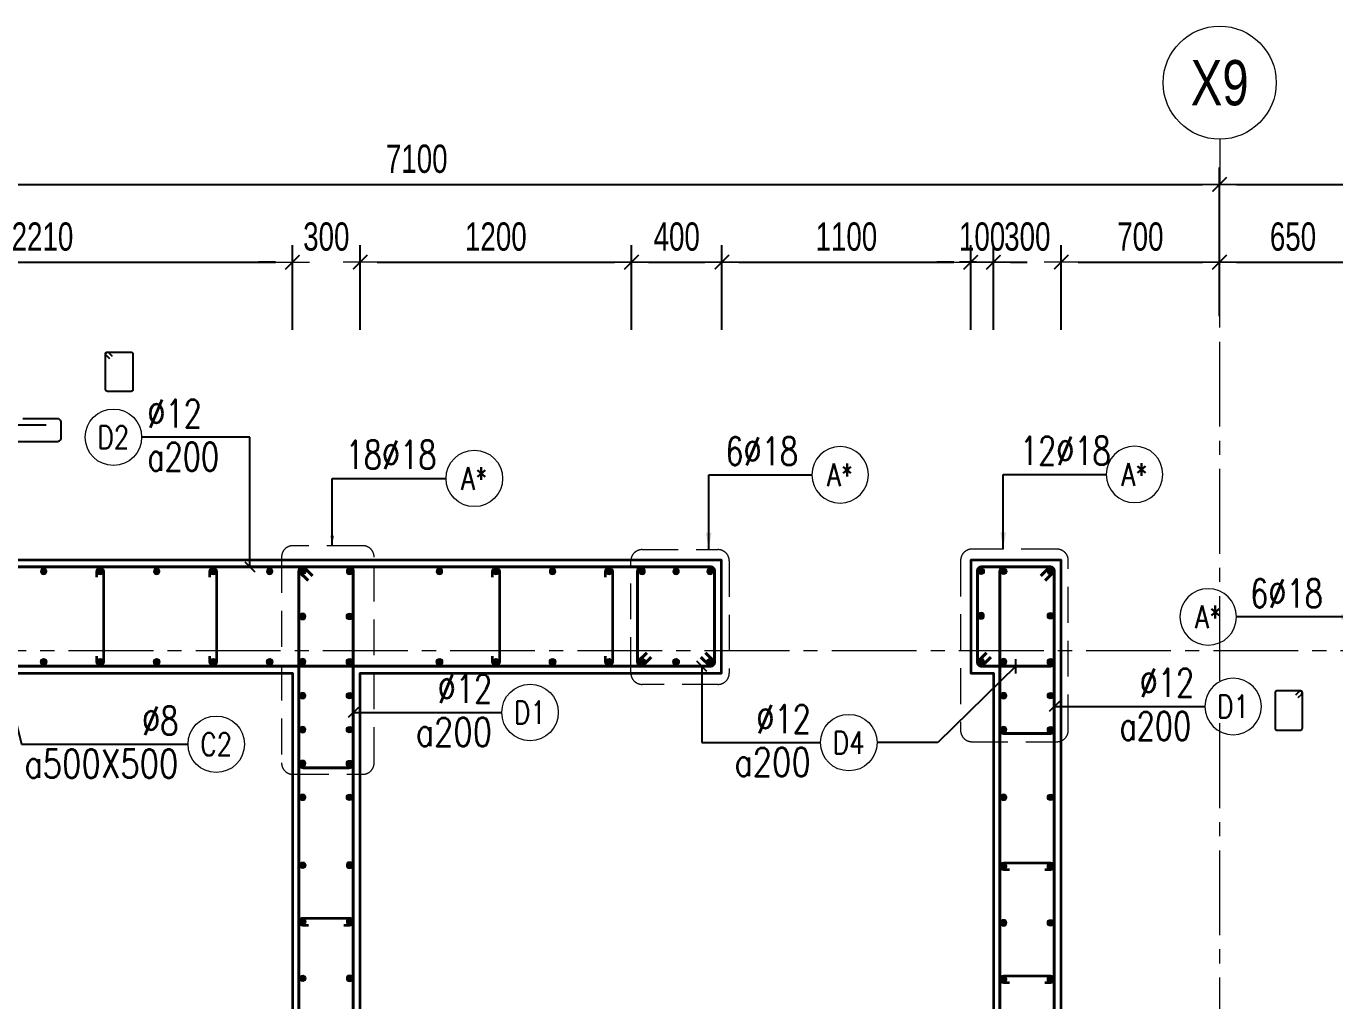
# Model space of a CAD drawing. Header units: millimetres. Extents: x 988833 to 1318015, y -9365 to 47591.
# Drawn here: x 993283 to 999070, y 10936 to 15247 of the extents above; entities that cross this region are included whole.
import ezdxf
from ezdxf.enums import TextEntityAlignment as Align

# ---------------------------------------------------------------- set-up
doc = ezdxf.new("R2010")
doc.units = ezdxf.units.MM
doc.header["$MEASUREMENT"] = 0
doc.linetypes.add('HIDDEN2', pattern=[4.7625, 3.175, -1.5875])
doc.linetypes.add('OF_Grid_1$0$CENTER2', pattern=[1.125, 0.75, -0.125, 0.125, -0.125])
doc.layers.get('0').update_dxf_attribs({"lineweight": 20})
doc.layers.get('Defpoints').update_dxf_attribs({"color": 151, "lineweight": 9})
for name, color, linetype, lineweight in [('KC-LEADER', 153, 'Continuous', 18), ('KC-THEP', 6, 'Continuous', 40), ('NDC_S_DIM', 1, 'Continuous', 15), ('NDC_S_HIDDEN', 8, 'HIDDEN2', 13), ('NDC_S_LEADER', 1, 'Continuous', 15), ('NDC_S_REBAR', 4, 'Continuous', 35), ('NDC_S_STIRRUP', 4, 'Continuous', 40), ('NDC_S_VN TEXT', 7, 'Continuous', 20), ('NDC_S_WALL', 6, 'Continuous', 35), ('OF_Grid_1$0$NDC_S_AXIS', 5, 'OF_Grid_1$0$CENTER2', 13), ('OF_Grid_1$0$NDC_S_SYMBOL', 1, 'Continuous', 15), ('OF_Grid_1$0$NDC_S_TEXT SYMBOL', 7, 'Continuous', 20)]:
    doc.layers.add(name, color=color, linetype=linetype, lineweight=lineweight)
doc.layers.add('Ligature', color=1, linetype='Continuous')
doc.styles.add('NDC_DIM', font='', dxfattribs={"width": 0.75})
doc.styles.add('NDC_EN TXT', font='romans.shx', dxfattribs={"width": 0.8})
doc.styles.add('OF_Grid_1$0$NDC_ANNO', font='', dxfattribs={"width": 0.8})
doc.styles.get('NDC_DIM').set_extended_font_data('Dotum')
doc.styles.get('OF_Grid_1$0$NDC_ANNO').set_extended_font_data('Dotum')
doc.dimstyles.new('NDC_dim_30', dxfattribs={"dimscale": 30, "dimtxt": 2.5, "dimasz": 1.5, "dimexe": 1.5, "dimexo": 2.5, "dimgap": 1, "dimtad": 1, "dimdec": 0, "dimzin": 0, "dimdsep": 46, "dimtxsty": 'NDC_DIM', "dimblk": 'DIMMARK', "dimcen": 0.09, "dimdle": 1.2, "dimclrd": 1, "dimclre": 1, "dimclrt": 3, "dimadec": 0, "dimazin": 0, "dimtfac": 1, "dimtdec": 0, "dimtix": 1, "dimtofl": 0, "dimtmove": 0, "dimatfit": 3, "dimfxl": 6, "dimfxlon": 1, "dimtolj": 1, "dimtzin": 0, "dimarcsym": 0})
doc.dimstyles.new('NDC_dim_50', dxfattribs={"dimscale": 50, "dimtxt": 2.5, "dimasz": 1.5, "dimexe": 1.5, "dimexo": 2.5, "dimgap": 1, "dimtad": 1, "dimdec": 0, "dimzin": 0, "dimdsep": 46, "dimtxsty": 'NDC_DIM', "dimblk": 'DIMMARK', "dimcen": 0.09, "dimdle": 1.2, "dimclrd": 1, "dimclre": 1, "dimclrt": 3, "dimadec": 0, "dimazin": 0, "dimtfac": 1, "dimtdec": 0, "dimtix": 1, "dimtofl": 0, "dimtmove": 0, "dimatfit": 3, "dimfxl": 6, "dimfxlon": 1, "dimtolj": 1, "dimtzin": 0, "dimarcsym": 0})

# ---------------------------------------------------------------- blocks, each defined once
blk = doc.blocks.new('THEP')
at = {"layer": 'KC-LEADER', "color": 6}
blk.add_circle((0, 0), 14, dxfattribs=at)
at = {"layer": 'KC-THEP'}
for p, q in [((-14, 0), (14, 0)), ((9.9, 9.9), (-9.9, -9.9)), ((-9.9, 9.9), (9.9, -9.9)), ((0, 14), (0, -14))]:
    blk.add_line(p, q, dxfattribs=at)
blk = doc.blocks.new('DIMMARK')
at = {"layer": 'NDC_S_DIM', "color": 1}
blk.add_line((-1.5, 0), (1, 0), dxfattribs=at)
at = {"layer": 'NDC_S_DIM', "color": 2, "const_width": 0.1}
blk.add_lwpolyline([(-0.424, -0.424), (0.424, 0.424)], dxfattribs=at)
blk = doc.blocks.new('*U9')
blk.add_circle((2.5, 0), 2.5)
at = {"layer": 'NDC_S_VN TEXT', "color": 3, "style": 'NDC_EN TXT', "width": 0.75}
blk.add_attdef('DK2', text='', height=2.5, dxfattribs=at).set_placement((-0.85, 0.85), align=Align.RIGHT)
at = {"layer": 'NDC_S_VN TEXT', "color": 7, "style": 'NDC_EN TXT', "width": 0.8}
blk.add_attdef('SH3', text='', height=2, dxfattribs=at).set_placement((2.5, 0), align=Align.MIDDLE)
blk = doc.blocks.new('*U10')
blk.add_circle((2.5, 0), 2.5)
at = {"layer": 'NDC_S_VN TEXT', "color": 3, "style": 'NDC_EN TXT'}
for tag, width, p in [('DK2', 0.75, (-0.85, 0.85)), ('KC2', 0.8, (-0.85, -2.97))]:
    blk.add_attdef(tag, text='', height=2.5, dxfattribs=dict(at, width=width)).set_placement(p, align=Align.RIGHT)
at = {"layer": 'NDC_S_VN TEXT', "color": 7, "style": 'NDC_EN TXT', "width": 0.8}
blk.add_attdef('SH3', text='', height=2, dxfattribs=at).set_placement((2.5, 0), align=Align.MIDDLE)
blk = doc.blocks.new('*U11')
blk.add_circle((-2.5, 0), 2.5)
at = {"layer": 'NDC_S_VN TEXT', "color": 3, "style": 'NDC_EN TXT', "width": 0.75}
for tag, p in [('DK1', (0.5, 0.85)), ('KC1', (0.5, -2.97))]:
    blk.add_attdef(tag, p, '', height=2.5, dxfattribs=at)
at = {"layer": 'NDC_S_VN TEXT', "color": 7, "style": 'NDC_EN TXT', "width": 0.8}
blk.add_attdef('SH2', text='', height=2, dxfattribs=at).set_placement((-2.5, 0), align=Align.MIDDLE)
blk = doc.blocks.new('*U13')
blk.add_circle((-2.5, 0), 2.5)
at = {"layer": 'NDC_S_VN TEXT', "color": 3, "style": 'NDC_EN TXT', "width": 0.75}
blk.add_attdef('DK1', (0.5, 0.85), '', height=2.5, dxfattribs=at)
at = {"layer": 'NDC_S_VN TEXT', "color": 7, "style": 'NDC_EN TXT', "width": 0.8}
blk.add_attdef('SH2', text='', height=2, dxfattribs=at).set_placement((-2.5, 0), align=Align.MIDDLE)
blk = doc.blocks.new('*D289')
at = {"layer": 'Defpoints', "color": 0, "ltscale": 200, "transparency": 16777216}
for p in [(994460.3, 14203.4), (994460.3, 12385.6), (992250.1, 12199.5)]:
    blk.add_point(p, dxfattribs=at)
at = {"layer": 'NDC_S_DIM', "color": 1, "lineweight": -2, "ltscale": 200, "transparency": 16777216}
for p, q in [((992250.1, 13903.4), (992250.1, 14278.4)), ((994460.3, 13903.4), (994460.3, 14278.4)), ((992325.1, 14203.4), (994385.3, 14203.4))]:
    blk.add_line(p, q, dxfattribs=at)
at = {"layer": 'NDC_S_DIM', "color": 1, "lineweight": -2, "ltscale": 200, "transparency": 16777216, "xscale": 75, "yscale": 75, "zscale": 75, "rotation": 180}
blk.add_blockref('DIMMARK', (992250.1, 14203.4), dxfattribs=at)
at = {"layer": 'NDC_S_DIM', "color": 1, "lineweight": -2, "ltscale": 200, "transparency": 16777216, "xscale": 75, "yscale": 75, "zscale": 75}
blk.add_blockref('DIMMARK', (994460.3, 14203.4), dxfattribs=at)
at = {"layer": 'NDC_S_DIM', "color": 3, "ltscale": 200, "transparency": 16777216, "insert": (993355.2, 14315.9), "char_height": 125, "attachment_point": 5, "style": 'NDC_DIM'}
blk.add_mtext('\\A1;2210', dxfattribs=at)
blk = doc.blocks.new('*D290')
at = {"layer": 'Defpoints', "color": 0, "ltscale": 200, "transparency": 16777216}
for p in [(994760.3, 14203.4), (994460.3, 12385.6), (994760.3, 12385.6)]:
    blk.add_point(p, dxfattribs=at)
at = {"layer": 'NDC_S_DIM', "color": 1, "lineweight": -2, "ltscale": 200, "transparency": 16777216}
for p, q in [((994460.3, 13903.4), (994460.3, 14278.4)), ((994760.3, 13903.4), (994760.3, 14278.4)), ((994385.3, 14203.4), (994310.3, 14203.4)), ((994835.3, 14203.4), (994910.3, 14203.4))]:
    blk.add_line(p, q, dxfattribs=at)
at = {"layer": 'NDC_S_DIM', "color": 1, "lineweight": -2, "ltscale": 200, "transparency": 16777216, "xscale": 75, "yscale": 75, "zscale": 75}
blk.add_blockref('DIMMARK', (994460.3, 14203.4), dxfattribs=at)
at = {"layer": 'NDC_S_DIM', "color": 1, "lineweight": -2, "ltscale": 200, "transparency": 16777216, "xscale": 75, "yscale": 75, "zscale": 75, "rotation": 180}
blk.add_blockref('DIMMARK', (994760.3, 14203.4), dxfattribs=at)
at = {"layer": 'NDC_S_DIM', "color": 3, "ltscale": 200, "transparency": 16777216, "insert": (994610.3, 14315.9), "char_height": 125, "attachment_point": 5, "style": 'NDC_DIM'}
blk.add_mtext('\\A1;300', dxfattribs=at)
blk = doc.blocks.new('*D263')
at = {"layer": 'Defpoints', "color": 0, "ltscale": 200, "transparency": 16777216}
for p in [(995959.9, 14203.4), (995959.9, 12671.4), (994760.3, 12385.6)]:
    blk.add_point(p, dxfattribs=at)
at = {"layer": 'NDC_S_DIM', "color": 1, "lineweight": -2, "ltscale": 200, "transparency": 16777216}
for p, q in [((994760.3, 13903.4), (994760.3, 14278.4)), ((995959.9, 13903.4), (995959.9, 14278.4)), ((994835.3, 14203.4), (995884.9, 14203.4))]:
    blk.add_line(p, q, dxfattribs=at)
at = {"layer": 'NDC_S_DIM', "color": 1, "lineweight": -2, "ltscale": 200, "transparency": 16777216, "xscale": 75, "yscale": 75, "zscale": 75, "rotation": 180}
blk.add_blockref('DIMMARK', (994760.3, 14203.4), dxfattribs=at)
at = {"layer": 'NDC_S_DIM', "color": 1, "lineweight": -2, "ltscale": 200, "transparency": 16777216, "xscale": 75, "yscale": 75, "zscale": 75}
blk.add_blockref('DIMMARK', (995959.9, 14203.4), dxfattribs=at)
at = {"layer": 'NDC_S_DIM', "color": 3, "ltscale": 200, "transparency": 16777216, "insert": (995360.1, 14315.9), "char_height": 125, "attachment_point": 5, "style": 'NDC_DIM'}
blk.add_mtext('\\A1;1200', dxfattribs=at)
blk = doc.blocks.new('*D264')
at = {"layer": 'Defpoints', "color": 0, "ltscale": 200, "transparency": 16777216}
for p in [(996359.9, 14203.4), (995959.9, 12671.4), (996359.9, 12635.6)]:
    blk.add_point(p, dxfattribs=at)
at = {"layer": 'NDC_S_DIM', "color": 1, "lineweight": -2, "ltscale": 200, "transparency": 16777216}
for p, q in [((995959.9, 13903.4), (995959.9, 14278.4)), ((996359.9, 13903.4), (996359.9, 14278.4)), ((996034.9, 14203.4), (996284.9, 14203.4))]:
    blk.add_line(p, q, dxfattribs=at)
at = {"layer": 'NDC_S_DIM', "color": 1, "lineweight": -2, "ltscale": 200, "transparency": 16777216, "xscale": 75, "yscale": 75, "zscale": 75, "rotation": 180}
blk.add_blockref('DIMMARK', (995959.9, 14203.4), dxfattribs=at)
at = {"layer": 'NDC_S_DIM', "color": 1, "lineweight": -2, "ltscale": 200, "transparency": 16777216, "xscale": 75, "yscale": 75, "zscale": 75}
blk.add_blockref('DIMMARK', (996359.9, 14203.4), dxfattribs=at)
at = {"layer": 'NDC_S_DIM', "color": 3, "ltscale": 200, "transparency": 16777216, "insert": (996159.9, 14315.9), "char_height": 125, "attachment_point": 5, "style": 'NDC_DIM'}
blk.add_mtext('\\A1;400', dxfattribs=at)
blk = doc.blocks.new('*D265')
at = {"layer": 'Defpoints', "color": 0, "ltscale": 200, "transparency": 16777216}
for p in [(997460.3, 14203.4), (996359.9, 12635.6), (997460.3, 12528.8)]:
    blk.add_point(p, dxfattribs=at)
at = {"layer": 'NDC_S_DIM', "color": 1, "lineweight": -2, "ltscale": 200, "transparency": 16777216}
for p, q in [((996359.9, 13903.4), (996359.9, 14278.4)), ((997460.3, 13903.4), (997460.3, 14278.4)), ((996434.9, 14203.4), (997385.3, 14203.4))]:
    blk.add_line(p, q, dxfattribs=at)
at = {"layer": 'NDC_S_DIM', "color": 1, "lineweight": -2, "ltscale": 200, "transparency": 16777216, "xscale": 75, "yscale": 75, "zscale": 75, "rotation": 180}
blk.add_blockref('DIMMARK', (996359.9, 14203.4), dxfattribs=at)
at = {"layer": 'NDC_S_DIM', "color": 1, "lineweight": -2, "ltscale": 200, "transparency": 16777216, "xscale": 75, "yscale": 75, "zscale": 75}
blk.add_blockref('DIMMARK', (997460.3, 14203.4), dxfattribs=at)
at = {"layer": 'NDC_S_DIM', "color": 3, "ltscale": 200, "transparency": 16777216, "insert": (996910.1, 14315.9), "char_height": 125, "attachment_point": 5, "style": 'NDC_DIM'}
blk.add_mtext('\\A1;1100', dxfattribs=at)
blk = doc.blocks.new('*D266')
at = {"layer": 'Defpoints', "color": 0, "ltscale": 200, "transparency": 16777216}
for p in [(997560.3, 14203.4), (997460.3, 12528.8), (997560.3, 12385.6)]:
    blk.add_point(p, dxfattribs=at)
at = {"layer": 'NDC_S_DIM', "color": 1, "lineweight": -2, "ltscale": 200, "transparency": 16777216}
for p, q in [((997460.3, 13903.4), (997460.3, 14278.4)), ((997560.3, 13903.4), (997560.3, 14278.4)), ((997385.3, 14203.4), (997310.3, 14203.4)), ((997635.3, 14203.4), (997710.3, 14203.4))]:
    blk.add_line(p, q, dxfattribs=at)
at = {"layer": 'NDC_S_DIM', "color": 1, "lineweight": -2, "ltscale": 200, "transparency": 16777216, "xscale": 75, "yscale": 75, "zscale": 75}
blk.add_blockref('DIMMARK', (997460.3, 14203.4), dxfattribs=at)
at = {"layer": 'NDC_S_DIM', "color": 1, "lineweight": -2, "ltscale": 200, "transparency": 16777216, "xscale": 75, "yscale": 75, "zscale": 75, "rotation": 180}
blk.add_blockref('DIMMARK', (997560.3, 14203.4), dxfattribs=at)
at = {"layer": 'NDC_S_DIM', "color": 3, "ltscale": 200, "transparency": 16777216, "insert": (997510.3, 14315.9), "char_height": 125, "attachment_point": 5, "style": 'NDC_DIM'}
blk.add_mtext('\\A1;100', dxfattribs=at)
blk = doc.blocks.new('*D267')
at = {"layer": 'Defpoints', "color": 0, "ltscale": 200, "transparency": 16777216}
for p in [(997860.3, 14203.4), (997560.3, 12385.6), (997860.3, 12385.6)]:
    blk.add_point(p, dxfattribs=at)
at = {"layer": 'NDC_S_DIM', "color": 1, "lineweight": -2, "ltscale": 200, "transparency": 16777216}
for p, q in [((997560.3, 13903.4), (997560.3, 14278.4)), ((997860.3, 13903.4), (997860.3, 14278.4)), ((997485.3, 14203.4), (997410.3, 14203.4)), ((997935.3, 14203.4), (998010.3, 14203.4))]:
    blk.add_line(p, q, dxfattribs=at)
at = {"layer": 'NDC_S_DIM', "color": 1, "lineweight": -2, "ltscale": 200, "transparency": 16777216, "xscale": 75, "yscale": 75, "zscale": 75}
blk.add_blockref('DIMMARK', (997560.3, 14203.4), dxfattribs=at)
at = {"layer": 'NDC_S_DIM', "color": 1, "lineweight": -2, "ltscale": 200, "transparency": 16777216, "xscale": 75, "yscale": 75, "zscale": 75, "rotation": 180}
blk.add_blockref('DIMMARK', (997860.3, 14203.4), dxfattribs=at)
at = {"layer": 'NDC_S_DIM', "color": 3, "ltscale": 200, "transparency": 16777216, "insert": (997710.3, 14315.9), "char_height": 125, "attachment_point": 5, "style": 'NDC_DIM'}
blk.add_mtext('\\A1;300', dxfattribs=at)
blk = doc.blocks.new('*D284')
at = {"layer": 'Defpoints', "color": 0, "ltscale": 200, "transparency": 16777216}
for p in [(998560.1, 14547.4), (998560.1, 13839.7), (991460.3, 13744.4)]:
    blk.add_point(p, dxfattribs=at)
at = {"layer": 'NDC_S_DIM', "color": 1, "lineweight": -2, "ltscale": 200, "transparency": 16777216}
for p, q in [((991460.3, 14247.4), (991460.3, 14622.4)), ((998560.1, 14247.4), (998560.1, 14622.4)), ((991535.3, 14547.4), (998485.1, 14547.4))]:
    blk.add_line(p, q, dxfattribs=at)
at = {"layer": 'NDC_S_DIM', "color": 1, "lineweight": -2, "ltscale": 200, "transparency": 16777216, "xscale": 75, "yscale": 75, "zscale": 75, "rotation": 180}
blk.add_blockref('DIMMARK', (991460.3, 14547.4), dxfattribs=at)
at = {"layer": 'NDC_S_DIM', "color": 1, "lineweight": -2, "ltscale": 200, "transparency": 16777216, "xscale": 75, "yscale": 75, "zscale": 75}
blk.add_blockref('DIMMARK', (998560.1, 14547.4), dxfattribs=at)
at = {"layer": 'NDC_S_DIM', "color": 3, "ltscale": 200, "transparency": 16777216, "insert": (995010.2, 14659.9), "char_height": 125, "attachment_point": 5, "style": 'NDC_DIM'}
blk.add_mtext('\\A1;7100', dxfattribs=at)
blk = doc.blocks.new('*U56')
at = {"layer": 'OF_Grid_1$0$NDC_S_SYMBOL'}
blk.add_line((0, 5), (0, 9), dxfattribs=at)
blk.add_circle((0, 0), 5, dxfattribs=at)
at = {"layer": 'OF_Grid_1$0$NDC_S_TEXT SYMBOL', "color": 7, "style": 'OF_Grid_1$0$NDC_ANNO', "width": 0.8}
blk.add_attdef('GRID', text='', height=4, dxfattribs=at).set_placement((0, 0), align=Align.MIDDLE)
blk = doc.blocks.new('*D294')
at = {"layer": 'Defpoints', "color": 0, "ltscale": 200, "transparency": 16777216}
for p in [(998560.1, 14203.4), (998560.1, 13839.7), (997860.3, 12385.6)]:
    blk.add_point(p, dxfattribs=at)
at = {"layer": 'NDC_S_DIM', "color": 1, "lineweight": -2, "ltscale": 200, "transparency": 16777216}
for p, q in [((997860.3, 13903.4), (997860.3, 14278.4)), ((998560.1, 13964.7), (998560.1, 14278.4)), ((997935.3, 14203.4), (998485.1, 14203.4))]:
    blk.add_line(p, q, dxfattribs=at)
at = {"layer": 'NDC_S_DIM', "color": 1, "lineweight": -2, "ltscale": 200, "transparency": 16777216, "xscale": 75, "yscale": 75, "zscale": 75, "rotation": 180}
blk.add_blockref('DIMMARK', (997860.3, 14203.4), dxfattribs=at)
at = {"layer": 'NDC_S_DIM', "color": 1, "lineweight": -2, "ltscale": 200, "transparency": 16777216, "xscale": 75, "yscale": 75, "zscale": 75}
blk.add_blockref('DIMMARK', (998560.1, 14203.4), dxfattribs=at)
at = {"layer": 'NDC_S_DIM', "color": 3, "ltscale": 200, "transparency": 16777216, "insert": (998210.2, 14315.9), "char_height": 125, "attachment_point": 5, "style": 'NDC_DIM'}
blk.add_mtext('\\A1;700', dxfattribs=at)
blk = doc.blocks.new('*D295')
at = {"layer": 'Defpoints', "color": 0, "ltscale": 200, "transparency": 16777216}
for p in [(999210.3, 14203.4), (999210.3, 13910), (998560.1, 13839.7)]:
    blk.add_point(p, dxfattribs=at)
at = {"layer": 'NDC_S_DIM', "color": 1, "lineweight": -2, "ltscale": 200, "transparency": 16777216}
for p, q in [((998560.1, 13964.7), (998560.1, 14278.4)), ((999210.3, 14035), (999210.3, 14278.4)), ((998635.1, 14203.4), (999135.3, 14203.4))]:
    blk.add_line(p, q, dxfattribs=at)
at = {"layer": 'NDC_S_DIM', "color": 1, "lineweight": -2, "ltscale": 200, "transparency": 16777216, "xscale": 75, "yscale": 75, "zscale": 75, "rotation": 180}
blk.add_blockref('DIMMARK', (998560.1, 14203.4), dxfattribs=at)
at = {"layer": 'NDC_S_DIM', "color": 1, "lineweight": -2, "ltscale": 200, "transparency": 16777216, "xscale": 75, "yscale": 75, "zscale": 75}
blk.add_blockref('DIMMARK', (999210.3, 14203.4), dxfattribs=at)
at = {"layer": 'NDC_S_DIM', "color": 3, "ltscale": 200, "transparency": 16777216, "insert": (998885.2, 14315.9), "char_height": 125, "attachment_point": 5, "style": 'NDC_DIM'}
blk.add_mtext('\\A1;650', dxfattribs=at)
blk = doc.blocks.new('*D296')
at = {"layer": 'Defpoints', "color": 0, "ltscale": 200, "transparency": 16777216}
for p in [(1003860.1, 14547.4), (998560.1, 13839.7), (1003860.1, 12885.6)]:
    blk.add_point(p, dxfattribs=at)
at = {"layer": 'NDC_S_DIM', "color": 1, "lineweight": -2, "ltscale": 200, "transparency": 16777216}
for p, q in [((998560.1, 14247.4), (998560.1, 14622.4)), ((1003860.1, 14247.4), (1003860.1, 14622.4)), ((998635.1, 14547.4), (1003785.1, 14547.4))]:
    blk.add_line(p, q, dxfattribs=at)
at = {"layer": 'NDC_S_DIM', "color": 1, "lineweight": -2, "ltscale": 200, "transparency": 16777216, "xscale": 75, "yscale": 75, "zscale": 75, "rotation": 180}
blk.add_blockref('DIMMARK', (998560.1, 14547.4), dxfattribs=at)
at = {"layer": 'NDC_S_DIM', "color": 1, "lineweight": -2, "ltscale": 200, "transparency": 16777216, "xscale": 75, "yscale": 75, "zscale": 75}
blk.add_blockref('DIMMARK', (1003860.1, 14547.4), dxfattribs=at)
at = {"layer": 'NDC_S_DIM', "color": 3, "ltscale": 200, "transparency": 16777216, "insert": (1001210.1, 14659.9), "char_height": 125, "attachment_point": 5, "style": 'NDC_DIM'}
blk.add_mtext('\\A1;5300', dxfattribs=at)

msp = doc.modelspace()

# ---------------------------------------------------------------- linework, layer by layer
at = {"layer": 'Ligature'}
for points in [[(993652.4, 13775.5), (993636.4, 13791.4, -0.668179), (993642.2, 13805.4), (993746.8, 13805.4, -0.414214), (993755, 13797.2), (993755, 13640.1, -0.414214), (993746.8, 13631.9), (993642.2, 13631.9, -0.414214), (993634, 13640.1), (993634, 13797.2, -0.668179), (993648, 13803), (993663.9, 13787)], [(998908.3, 12277), (998924.3, 12293, 0.668179), (998918.5, 12306.9), (998813.9, 12306.9, 0.414214), (998805.7, 12298.8), (998805.7, 12141.7, 0.414214), (998813.9, 12133.5), (998918.5, 12133.5, 0.414214), (998926.7, 12141.7), (998926.7, 12298.8, 0.668179), (998912.8, 12304.6), (998896.8, 12288.6)]]:
    msp.add_lwpolyline(points, format="xyb", dxfattribs=at)
at = {"layer": 'Ligature', "elevation": 0}
for points in [[(993268.4, 13512.5), (993418.7, 13512.5, -0.414214), (993436.3, 13494.9), (993436.3, 13425.8, -0.414214), (993418.7, 13408.2), (992930.5, 13408.2)], [(993372, 13482.5), (992860.4, 13482.5, 0.414214), (992842.8, 13464.9), (992842.8, 13395.7, 0.414214), (992860.4, 13378.1), (993010.6, 13378.1)]]:
    msp.add_lwpolyline(points, format="xyb", dxfattribs=at)
at = {"layer": 'NDC_S_HIDDEN', "ltscale": 50}
for points in [[(994771.8, 12949), (994462.4, 12949, 0.414214), (994412.4, 12899), (994412.4, 11988.1, 0.414214), (994462.4, 11938.1), (994771.8, 11938.1, 0.414214), (994821.8, 11988.1), (994821.8, 12899, 0.414214)], [(996007.1, 12931.8), (996342.4, 12931.8, -0.414214), (996392.4, 12881.8), (996392.4, 12385.6, -0.414214), (996342.4, 12335.6), (996007.1, 12335.6, -0.414214), (995957.1, 12385.6), (995957.1, 12881.8, -0.414214)], [(997841.4, 12933.8), (997465.3, 12933.8, 0.414214), (997415.3, 12883.8), (997415.3, 12132, 0.414214), (997465.3, 12082), (997841.4, 12082, 0.414214), (997891.4, 12132), (997891.4, 12883.8, 0.414214)]]:
    msp.add_lwpolyline(points, format="xyb", close=True, dxfattribs=at)
at = {"layer": 'NDC_S_REBAR'}
for points in [[(993595.1, 12810.6), (993595.1, 12835.6, -1), (993625.1, 12835.6), (993625.1, 12435.6, -1), (993595.1, 12435.6), (993595.1, 12460.6)], [(994095.1, 12810.6), (994095.1, 12835.6, -1), (994125.1, 12835.6), (994125.1, 12435.6, -1), (994095.1, 12435.6), (994095.1, 12460.6)], [(995345.6, 12810.6), (995345.6, 12835.6, -1), (995375.6, 12835.6), (995375.6, 12435.6, -1), (995345.6, 12435.6), (995345.6, 12460.6)], [(995845.6, 12810.6), (995845.6, 12835.6, -1), (995875.6, 12835.6), (995875.6, 12435.6, -1), (995845.6, 12435.6), (995845.6, 12460.6)], [(997631, 11515.7), (997606, 11515.7, -1), (997606, 11545.7), (997813, 11545.7, -1), (997813, 11515.7), (997788, 11515.7)], [(994688, 11270.6), (994713, 11270.6, 1), (994713, 11300.6), (994506, 11300.6, 1), (994506, 11270.6), (994531, 11270.6)], [(997631, 11015.7), (997606, 11015.7, -1), (997606, 11045.7), (997813, 11045.7, -1), (997813, 11015.7), (997788, 11015.7)]]:
    msp.add_lwpolyline(points, format="xyb", dxfattribs=at)
at = {"layer": 'NDC_S_STIRRUP'}
for points in [[(996267.1, 12455.6), (996307.1, 12415.6, 0.414214), (996327.1, 12435.6), (996327.1, 12835.6, 0.414214), (996307.1, 12855.6), (991509.5, 12855.6, 0.414214), (991489.5, 12835.6), (991489.5, 12435.6, 0.414214), (991509.5, 12415.6), (996307.1, 12415.6, 0.414214), (996327.1, 12435.6), (996287.1, 12475.6)], [(994529.5, 575.6), (994489.5, 535.6, 0.414214), (994509.5, 515.6), (994709.5, 515.6, 0.414214), (994729.5, 535.6), (994729.5, 12835.6, 0.414214), (994709.5, 12855.6), (994509.5, 12855.6, 0.414214), (994489.5, 12835.6), (994489.5, 535.6, 0.414214), (994509.5, 515.6), (994549.5, 555.6)], [(994529.5, 12795.6), (994489.5, 12835.6, -0.414214), (994509.5, 12855.6), (994709.5, 12855.6, -0.414214), (994729.5, 12835.6), (994729.5, 11987, -0.414214), (994709.5, 11967), (994509.5, 11967, -0.414214), (994489.5, 11987), (994489.5, 12835.6, -0.414214), (994509.5, 12855.6), (994549.5, 12815.6)], [(996027.1, 12475.6), (995987.1, 12435.6, 0.414214), (996007.1, 12415.6), (996307.1, 12415.6, 0.414214), (996327.1, 12435.6), (996327.1, 12835.6, 0.414214), (996307.1, 12855.6), (996007.1, 12855.6, 0.414214), (995987.1, 12835.6), (995987.1, 12435.6, 0.414214), (996007.1, 12415.6), (996047.1, 12455.6)], [(997549.5, 12455.6), (997509.5, 12415.6, -0.414214), (997489.5, 12435.6), (997489.5, 12835.6, -0.414214), (997509.5, 12855.6), (997809.5, 12855.6, -0.414214), (997829.5, 12835.6), (997829.5, 12435.6, -0.414214), (997809.5, 12415.6), (997509.5, 12415.6, -0.414214), (997489.5, 12435.6), (997529.5, 12475.6)], [(997789.5, 12795.6), (997829.5, 12835.6, 0.414214), (997809.5, 12855.6), (997609.5, 12855.6, 0.414214), (997589.5, 12835.6), (997589.5, 12138.2, 0.414214), (997609.5, 12118.2), (997809.5, 12118.2, 0.414214), (997829.5, 12138.2), (997829.5, 12835.6, 0.414214), (997809.5, 12855.6), (997769.5, 12815.6)], [(997789.5, 575.6), (997829.5, 535.6, -0.414214), (997809.5, 515.6), (997609.5, 515.6, -0.414214), (997589.5, 535.6), (997589.5, 12835.6, -0.414214), (997609.5, 12855.6), (997809.5, 12855.6, -0.414214), (997829.5, 12835.6), (997829.5, 535.6, -0.414214), (997809.5, 515.6), (997769.5, 555.6)]]:
    msp.add_lwpolyline(points, format="xyb", dxfattribs=at)
at = {"layer": 'NDC_S_WALL'}
msp.add_lwpolyline([(997860.3, 3485.6), (997860.3, 12885.6), (997860.3, 12885.6), (997460.3, 12885.6), (997460.3, 12885.6), (997460.3, 12385.6), (997460.3, 12385.6), (997560.3, 12385.6), (997560.3, 10185.6), (994760.3, 10185.6), (994760.3, 12385.6), (994760.3, 12385.6), (996357.9, 12385.6), (996357.9, 12385.6), (996357.9, 12885.6), (996357.9, 12885.6), (991460.3, 12885.6), (991460.3, 11735.6), (991760.3, 11735.6), (991760.3, 12385.6), (994460.3, 12385.6), (994460.3, 12385.6), (994460.3, 985.6)], dxfattribs=at)
at = {"layer": 'OF_Grid_1$0$NDC_S_AXIS', "ltscale": 500}
for p, q in [((998561.1, -1148.8), (998561.1, 14547.4)), ((989533.1, 12485.6), (1005383.4, 12485.6))]:
    msp.add_line(p, q, dxfattribs=at)

# ---------------------------------------------------------------- block references
at = {"layer": 'KC-THEP', "xscale": -1}
for p, rotation in [((993360.1, 12835.6), 170.331435563619), ((993610.1, 12835.6), 170.331435563619), ((993860.1, 12835.6), 170.331435563619), ((994110.1, 12835.6), 170.331435563619), ((994360.1, 12835.6), 170.331435563619), ((994713, 12835.6), 170.331435563619), ((995110.6, 12835.6), 170.331435563619), ((995360.6, 12835.6), 170.331435563619), ((995610.6, 12835.6), 170.331435563619), ((995860.6, 12835.6), 170.331435563619), ((996007.1, 12835.6), 170.331435563619), ((996157.1, 12835.6), 170.331435563619), ((996307.1, 12835.6), 170.331435563619), ((997813, 12835.6), 170.331435563619), ((994506, 12636.1), 350.3314355636191), ((997506, 12638.9), 350.3314355636191), ((994506, 12435.6), 350.3314355636191), ((997506, 12435.6), 350.3314355636191), ((997606, 12435.6), 350.3314355636191), ((994506, 12285.6), 350.3314355636191), ((997606, 12285.6), 350.3314355636191), ((994506, 12135.6), 350.3314355636191), ((997606, 12135.6), 350.3314355636191), ((994506, 11985.6), 350.3314355636191), ((994506, 11835.6), 350.3314355636191), ((997606, 11835.6), 350.3314355636191), ((994713, 11535.6), 170.331435563619), ((997606, 11530.7), 350.3314355636191), ((994713, 11285.6), 170.331435563619), ((997606, 11280.7), 350.3314355636191), ((994713, 11035.6), 170.331435563619), ((997606, 11030.7), 350.3314355636191)]:
    msp.add_blockref('THEP', p, dxfattribs=dict(at, rotation=rotation))
at = {"layer": 'KC-THEP'}
for p, rotation in [((994506, 12835.6), 189.6685644363809), ((997506, 12835.6), 189.6685644363809), ((997606, 12835.6), 189.6685644363809), ((994713, 12636.1), 9.66856443638095), ((997813, 12638.9), 9.66856443638095), ((993360.1, 12435.6), 9.66856443638095), ((993610.1, 12435.6), 9.66856443638095), ((993860.1, 12435.6), 9.66856443638095), ((994110.1, 12435.6), 9.66856443638095), ((994360.1, 12435.6), 9.66856443638095), ((994713, 12435.6), 9.66856443638095), ((995110.6, 12435.6), 9.668564436380946), ((995360.6, 12435.6), 9.668564436380946), ((995610.6, 12435.6), 9.668564436380946), ((995860.6, 12435.6), 9.668564436380946), ((996007.1, 12435.6), 9.668564436380946), ((996157.1, 12435.6), 9.668564436380946), ((996307.1, 12435.6), 9.668564436380946), ((997813, 12435.6), 9.66856443638095), ((994713, 12285.6), 9.66856443638095), ((997813, 12285.6), 9.66856443638095), ((994713, 12135.6), 9.66856443638095), ((997813, 12135.6), 9.66856443638095), ((994713, 11985.6), 9.66856443638095), ((994713, 11835.6), 9.66856443638095), ((997813, 11835.6), 9.66856443638095), ((994506, 11535.6), 189.6685644363809), ((997813, 11530.7), 9.66856443638095), ((994506, 11285.6), 189.6685644363809), ((997813, 11280.7), 9.66856443638095), ((994506, 11035.6), 189.6685644363809), ((997813, 11030.7), 9.66856443638095)]:
    msp.add_blockref('THEP', p, dxfattribs=dict(at, rotation=rotation))
at = {"layer": 'NDC_S_VN TEXT', "xscale": 50, "yscale": 50, "zscale": 50}
for name, p, values in [('*U11', (993793.7, 13428.8), {'SH2': 'D2', 'DK1': '%%C12', 'KC1': 'a200'}), ('*U9', (995139.9, 13246.9), {'SH3': 'A*', 'DK2': '18%%C18'}), ('*U10', (995386.2, 12211.4), {'SH3': 'D1', 'DK2': '%%C12', 'KC2': 'a200'}), ('*U10', (993998.7, 12070.6), {'SH3': 'C2', 'DK2': '%%c8', 'KC2': 'a500X500'}), ('*U10', (996795.6, 12077.9), {'SH3': 'D4', 'DK2': '%%C12', 'KC2': 'a200'})]:
    msp.add_blockref(name, p, dxfattribs=at).add_auto_attribs(values)
at = {"layer": 'NDC_S_VN TEXT'}
ref = msp.add_blockref('*U13', (996757.3, 13262.6), dxfattribs=dict(at, xscale=-50, yscale=50, zscale=50))
ref.add_attrib('SH2', 'A*', dxfattribs={"color": 7, "height": 100, "style": 'NDC_EN TXT', "width": 0.8}).set_placement((996882.3, 13262.6), align=Align.MIDDLE)
ref.add_attrib('DK1', '6%%C18', (996375.1, 13304.9), dxfattribs={"color": 3, "height": 125, "style": 'NDC_EN TXT', "width": 0.75})
ref = msp.add_blockref('*U13', (998059.6, 13264.6), dxfattribs=dict(at, xscale=-50, yscale=50, zscale=50))
ref.add_attrib('SH2', 'A*', dxfattribs={"color": 7, "height": 100, "style": 'NDC_EN TXT', "width": 0.8}).set_placement((998184.6, 13264.6), align=Align.MIDDLE)
ref.add_attrib('DK1', '12%%C18', (997677.5, 13306.9), dxfattribs={"color": 3, "height": 125, "style": 'NDC_EN TXT', "width": 0.75})
ref = msp.add_blockref('*U9', (998635.4, 12633.9), dxfattribs=dict(at, xscale=-50, yscale=50, zscale=50))
ref.add_attrib('SH3', 'A*', dxfattribs={"color": 7, "height": 100, "style": 'NDC_EN TXT', "width": 0.8}).set_placement((998510.4, 12633.9), align=Align.MIDDLE)
ref.add_attrib('DK2', '6%%C18', dxfattribs={"color": 3, "height": 125, "style": 'NDC_EN TXT', "width": 0.75}).set_placement((999017.2, 12676.1), align=Align.RIGHT)
ref = msp.add_blockref('*U11', (998495.4, 12238), dxfattribs=dict(at, xscale=-50, yscale=50, zscale=50))
ref.add_attrib('SH2', 'D1', dxfattribs={"color": 7, "height": 100, "style": 'NDC_EN TXT', "width": 0.8}).set_placement((998620.4, 12238), align=Align.MIDDLE)
ref.add_attrib('DK1', '%%C12', (998207, 12280.3), dxfattribs={"color": 3, "height": 125, "style": 'NDC_EN TXT', "width": 0.75})
ref.add_attrib('KC1', 'a200', (998117.7, 12089.4), dxfattribs={"color": 3, "height": 125, "style": 'NDC_EN TXT', "width": 0.75})
at = {"layer": 'OF_Grid_1$0$NDC_S_AXIS'}
ref = msp.add_blockref('*U56', (998561.1, 14997.4), dxfattribs=dict(at, xscale=50, yscale=50, zscale=50, rotation=180))
ref.add_attrib('GRID', 'X9', dxfattribs={"layer": 'OF_Grid_1$0$NDC_S_TEXT SYMBOL', "color": 7, "height": 200, "style": 'OF_Grid_1$0$NDC_ANNO', "width": 0.8}).set_placement((998561.1, 14997.4), align=Align.MIDDLE)

# ---------------------------------------------------------------- dimensions: what is measured, and where the dimension line sits
at = {"layer": 'NDC_S_DIM', "ltscale": 200}
for base, p1, p2, picture, middle in [((998560.1, 14547.4), (991460.3, 13744.4), (998560.1, 13839.7), '*D284', (995010.2, 14659.9)), ((1003860.1, 14547.4), (998560.1, 13839.7), (1003860.1, 12885.6), '*D296', (1001210.1, 14659.9)), ((994460.3, 14203.4), (992250.1, 12199.5), (994460.3, 12385.6), '*D289', (993355.2, 14315.9)), ((994760.3, 14203.4), (994460.3, 12385.6), (994760.3, 12385.6), '*D290', (994610.3, 14315.9)), ((995959.9, 14203.4), (994760.3, 12385.6), (995959.9, 12671.4), '*D263', (995360.1, 14315.9)), ((996359.9, 14203.4), (995959.9, 12671.4), (996359.9, 12635.6), '*D264', (996159.9, 14315.9)), ((997460.3, 14203.4), (996359.9, 12635.6), (997460.3, 12528.8), '*D265', (996910.1, 14315.9)), ((997560.3, 14203.4), (997460.3, 12528.8), (997560.3, 12385.6), '*D266', (997510.3, 14315.9)), ((997860.3, 14203.4), (997560.3, 12385.6), (997860.3, 12385.6), '*D267', (997710.3, 14315.9)), ((998560.1, 14203.4), (997860.3, 12385.6), (998560.1, 13839.7), '*D294', (998210.2, 14315.9)), ((999210.3, 14203.4), (998560.1, 13839.7), (999210.3, 13910), '*D295', (998885.2, 14315.9))]:
    dim = msp.add_linear_dim(base=base, p1=p1, p2=p2, dimstyle='NDC_dim_50', override={"dimtmove": 1}, dxfattribs=at)
    dim.commit()
    dim.dimension.update_dxf_attribs({"geometry": picture, "text_midpoint": middle})

# ---------------------------------------------------------------- leaders
at = {"layer": 'NDC_S_LEADER'}
for points, dimstyle, override in [([(994272.1, 12855.6), (994272.1, 13428.8), (993793.7, 13428.8)], 'NDC_dim_30', {"dimtad": 0, "dimldrblk": 'Oblique'}), ([(996301.4, 12931.8), (996301.4, 13262.6), (996757.3, 13262.6)], 'NDC_dim_50', {"dimtad": 0}), ([(997603.7, 12933.8), (997603.7, 13264.6), (998059.6, 13264.6)], 'NDC_dim_50', {"dimtad": 0}), ([(994636.2, 12949), (994636.2, 13246.9), (995139.9, 13246.9)], 'NDC_dim_30', {"dimtad": 0}), ([(993125.1, 12627.5), (993262.7, 12070.6), (993998.7, 12070.6)], 'NDC_dim_30', {"dimtad": 0, "dimldrblk": 'Oblique'}), ([(999174.3, 12633.7), (998635.4, 12633.7)], 'NDC_dim_50', {"dimgap": 1, "dimtad": 0}), ([(997659.5, 12415.6), (997315.2, 12078.8), (997045.6, 12077.9)], 'NDC_dim_30', {"dimtad": 0, "dimldrblk": 'Oblique'}), ([(996271.1, 12415.6), (996271.1, 12077.9), (996795.6, 12077.9)], 'NDC_dim_30', {"dimtad": 0, "dimldrblk": 'Oblique'}), ([(994729.5, 12211.4), (995386.2, 12211.4)], 'NDC_dim_30', {"dimtad": 0, "dimldrblk": 'Oblique'}), ([(997829.5, 12238), (998497.5, 12238)], 'NDC_dim_30', {"dimtad": 0, "dimldrblk": 'Oblique'})]:
    msp.add_leader(points, dimstyle=dimstyle, override=override, dxfattribs=at)

doc.saveas('drawing.dxf')
